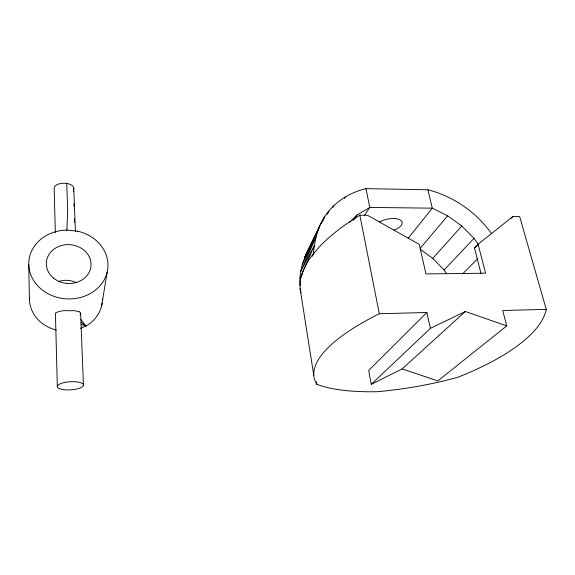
<?xml version="1.0" encoding="UTF-8"?>
<svg xmlns="http://www.w3.org/2000/svg" width="575" height="575" viewBox="0 0 575 575"><rect width="100%" height="100%" fill="white"/><g stroke="black" fill="none" stroke-linecap="round" stroke-linejoin="round"><path stroke-width="0.86" d="M313.777 375.389L300.114 288.664L300.128 282.447A204.707 78.186 -14.4 0 1 312.908 254.373L319.499 246.725A204.707 78.186 -14.4 0 1 359.849 215.215L367.526 215.28L419.24 244.339L425.953 273.93L485.595 273.197L478.091 244.246L512.807 216.559L519.685 216.617L546.25 309.379A223.538 74.621 -9.2 0 1 457.923 377.272A148.098 46.776 -11.1 0 1 377.078 391.704A147.358 45.684 -11.6 0 1 316.875 384.337L316.458 381.699M66.851 230.388L67.663 210.119L66.743 183.439M313.246 254.804C314.748 239.408 318.277 223.258 328.792 211.126C338.237 199.733 351.62 192.021 365.959 188.643L427.901 189.772C453.409 196.312 476.352 212.218 491.596 233.658M101.674 305.692L107.173 272.076M80.069 314.963L80.629 313.54L80.349 312.455L79.357 311.858M328.045 212.75L328.792 211.126L327.161 214.324M322.589 221.088L324.48 217.027L321.353 223.373M319.405 227.341C310.629 245.69 297.965 264.284 300.121 285.674M320.85 223.445L304.398 258.024L317.946 230.331L302.213 264.514L315.804 237.619L300.747 271.328L314.46 245.259L300.049 278.408L302.155 274.584M332.896 207.359L333.73 205.792M312.254 256.234L313.936 253.18M307.294 251.922L309.07 249.097M344.332 198.432L345.295 196.945M353.589 220.203L357.01 215.007L369.79 207.438L432.292 208.164L447.673 215.812L461.768 225.997L474.044 238.345L478.529 244.67M364.363 215.481L369.79 207.438L365.959 188.643M408.142 238.266L432.292 208.164L427.901 189.772M420.253 248.199L447.673 215.812M420.368 249.37L432.781 258.405L461.768 225.997M446.653 273.693L444.116 270.013L474.044 238.345M480.995 273.369L474.483 247.983L478.091 244.246M510.923 218.478L512.807 216.559M462.659 273.815L477.732 258.7M349.636 222.345L357.01 215.007M371.277 384.33L430.409 328.347L426.88 312.498L368.697 370.458L371.277 384.33L402.155 368.913L465.326 311.492L506.762 325.91L437.812 380.93L402.155 368.913M474.483 247.983L477.243 245.777M430.409 328.347L465.326 311.492M80.428 328.375L85.955 326.061A36.512 32.301 1.6 0 0 102.142 303.226M316.875 384.337A214.849 62.632 -12.9 0 1 379.299 313.749L426.88 312.498M546.25 309.379L502.715 310.514L506.762 325.91M81.104 324.429L85.955 326.061L80.953 319.556M79.228 311.801L74.822 310.687L68.54 310.759A12.743 4.902 4.8 0 0 59.376 311.442L55.926 312.599L55.43 313.72L57.32 386.465M81.01 322.252L85.955 326.061M432.781 258.405L444.116 270.013M359.849 215.215L379.299 313.749M300.114 288.664L300.933 292.84M80.629 313.54L83.447 385.25A13.096 4.075 -3.6 0 1 63.336 389.642A13.096 4.075 -3.6 0 1 64.386 382.519A13.096 4.075 -3.6 0 1 83.447 385.25M73.765 188.413L75.418 231.632M73.427 191.453L73.356 189.693A9.818 5.003 0.2 0 0 65.435 183.288A9.818 5.003 0.2 0 0 54.136 188.147L55.351 232.724M73.895 203.773L73.995 206.411M74.455 218.723L74.592 222.237M28.75 264.514L29.418 299.374M379.658 221.914A14.073 6.232 -12.3 0 1 400.2 219.952A14.073 6.232 -12.3 0 1 393.861 230.187M56.364 330.043A36.512 32.301 1.6 0 1 29.426 297.678M102.429 299.029A36.512 32.301 1.6 0 1 102.393 300.711M58.779 281.463A20.635 18.249 1.7 0 1 76.022 282.555M77.381 231.157L67.297 230.086A39.639 34.392 4.1 0 0 32.94 279.299A39.639 34.392 4.1 0 0 99.461 286.379A39.639 34.392 4.1 0 0 77.381 231.157M53.525 278.106A22.403 19.435 4.2 0 0 90.527 268.712A22.403 19.435 4.2 0 0 61.999 245.388A22.403 19.435 4.2 0 0 53.525 278.106"/></g></svg>
